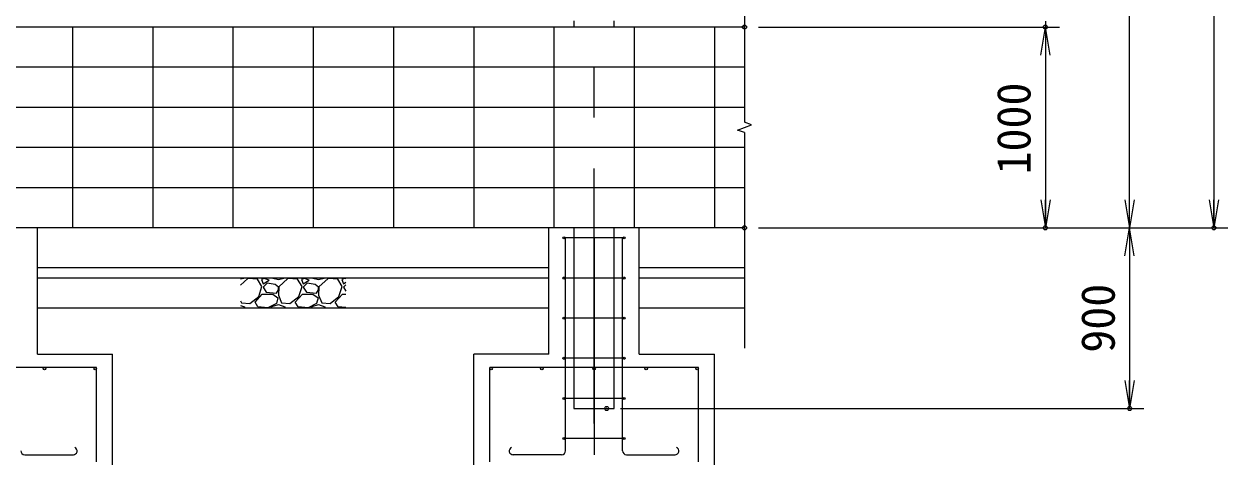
# Model space of a CAD drawing. Units: millimetres at full size. Extents: x -14700 to 14700, y -10395 to 10395.
# Drawn here: x -7414 to -1412, y -5773 to -3617 of the extents above; entities that cross this region are included whole.
import ezdxf
from ezdxf.enums import TextEntityAlignment as Align

# ---------------------------------------------------------------- set-up
doc = ezdxf.new("R2010")
doc.units = ezdxf.units.MM
doc.header["$LTSCALE"] = 40
doc.header["$PDMODE"] = 32
doc.header["$PDSIZE"] = 20
doc.linetypes.add('USER1', pattern=[50.8, 31.75, -6.35, 6.35, -6.35])
for name, color, linetype, lineweight in [('0-0_D-BMK', 2, 'USER1', 13), ('0-1_D-BGD', 7, 'Continuous', 18), ('0-2_D-STR-DIM', 7, 'Continuous', 13), ('0-3_D-DCR-HCH', 7, 'Continuous', 13), ('0-4_D-STR1', 1, 'Continuous', 18), ('0-5_D-STR3', 3, 'Continuous', 13), ('0-6_0', 7, 'Continuous', 18), ('0-B_D-STR4', 7, 'Continuous', 18)]:
    doc.layers.add(name, color=color, linetype=linetype, lineweight=lineweight)
doc.layers.add('0-7_Defpoints', color=253, linetype='Continuous')
doc.styles.add('ＭＳ ゴシック', font='')
doc.styles.get('ＭＳ ゴシック').set_extended_font_data('MS Gothic')

# ---------------------------------------------------------------- blocks, each defined once
blk = doc.blocks.new('_Open')
at = {"layer": '0-6_0'}
blk.add_line((-40, 6.67), (0, 0), dxfattribs=at)
blk.add_lwpolyline([(-40, -6.67), (0, 0), (-40, 0)], dxfattribs=at)

msp = doc.modelspace()

# ---------------------------------------------------------------- linework, layer by layer
at = {"layer": '0-0_D-BMK'}
msp.add_line((-4572.27, -5607.26), (-4572.27, 4576.52), dxfattribs=at)
at = {"layer": '0-1_D-BGD'}
for p, q in [((-3822.27, -3632.26), (-10772.27, -3632.26)), ((-7172.27, -3632.26), (-7172.27, -4632.26)), ((-6772.27, -3632.26), (-6772.27, -4632.26)), ((-6372.27, -3632.26), (-6372.27, -4632.26)), ((-5972.27, -3632.26), (-5972.27, -4632.26)), ((-5572.27, -3632.26), (-5572.27, -4632.26)), ((-5172.27, -3632.26), (-5172.27, -4632.26)), ((-4772.27, -3632.26), (-4772.27, -4632.26)), ((-4372.27, -3632.26), (-4372.27, -4632.26)), ((-3972.27, -3632.26), (-3972.27, -4632.26)), ((-3822.27, -3832.26), (-10772.27, -3832.26)), ((-3822.27, -4032.26), (-10772.27, -4032.26)), ((-3822.27, -4232.26), (-10772.27, -4232.26)), ((-3822.27, -4432.26), (-10772.27, -4432.26)), ((-3822.27, -4632.26), (-11297.27, -4632.26)), ((-4797.27, -4832.26), (-7347.27, -4832.26)), ((-3822.27, -4832.26), (-4347.27, -4832.26)), ((-4797.27, -4882.26), (-7347.27, -4882.26)), ((-3822.27, -4882.26), (-4347.27, -4882.26)), ((-4797.27, -5032.26), (-7347.27, -5032.26)), ((-3822.27, -5032.26), (-4347.27, -5032.26))]:
    msp.add_line(p, q, dxfattribs=at)
at = {"layer": '0-2_D-STR-DIM'}
for p, q in [((-1482.27, 4397.74), (-1482.27, -4632.26)), ((-1902.27, -4632.26), (-1902.27, 3397.74)), ((-3822.27, -2477.91), (-3822.27, -4106.6)), ((-3752.27, -3632.26), (-2252.27, -3632.26)), ((-3752.27, -3632.26), (-2252.27, -3632.26)), ((-2322.27, -3602.26), (-2322.27, -3632.26)), ((-2322.27, -3632.26), (-2322.27, -4632.26)), ((-2322.27, -3772.26), (-2322.27, -3912.26)), ((-3857.5, -4145.08), (-3787.02, -4119.43)), ((-3787.02, -4119.43), (-3822.26, -4106.61)), ((-3822.26, -4157.91), (-3857.5, -4145.08)), ((-3822.27, -4157.91), (-3822.27, -5232.26)), ((-3752.27, -4632.26), (-1832.27, -4632.26)), ((-3752.27, -4632.26), (-2252.27, -4632.26)), ((-3752.27, -4632.26), (-1832.27, -4632.26)), ((-3752.27, -4632.26), (-1412.27, -4632.26)), ((-1902.27, -4632.26), (-1902.27, -5532.26)), ((-4439.77, -5532.26), (-1832.27, -5532.26))]:
    msp.add_line(p, q, dxfattribs=at)
at = {"layer": '0-3_D-DCR-HCH'}
for p, q in [((-6334.77, -4887.09), (-6318.35, -4882.26)), ((-6298.18, -4884.45), (-6334.77, -4917.85)), ((-6250.18, -4888.45), (-6298.18, -4884.45)), ((-6228.18, -4924.45), (-6250.18, -4888.45)), ((-6216.18, -4884.45), (-6230.18, -4890.45)), ((-6230.18, -4890.45), (-6222.18, -4910.45)), ((-6222.18, -4910.45), (-6192.18, -4892.45)), ((-6202.18, -4908.45), (-6222.18, -4928.45)), ((-6192.18, -4892.45), (-6216.18, -4884.45)), ((-6162.18, -4914.45), (-6202.18, -4908.45)), ((-6174.02, -4882.26), (-6146.18, -4890.45)), ((-6146.18, -4928.45), (-6162.18, -4914.45)), ((-6146.18, -4890.45), (-6118.35, -4882.26)), ((-6098.18, -4884.45), (-6144.18, -4926.45)), ((-6050.18, -4888.45), (-6098.18, -4884.45)), ((-6028.18, -4924.45), (-6050.18, -4888.45)), ((-6016.18, -4884.45), (-6030.18, -4890.45)), ((-6030.18, -4890.45), (-6022.18, -4910.45)), ((-6022.18, -4910.45), (-5992.18, -4892.45)), ((-6002.18, -4908.45), (-6022.18, -4928.45)), ((-5992.18, -4892.45), (-6016.18, -4884.45)), ((-5962.18, -4914.45), (-6002.18, -4908.45)), ((-5974.02, -4882.26), (-5946.18, -4890.45)), ((-5946.18, -4928.45), (-5962.18, -4914.45)), ((-5946.18, -4890.45), (-5918.35, -4882.26)), ((-5898.18, -4884.45), (-5944.18, -4926.45)), ((-5850.18, -4888.45), (-5898.18, -4884.45)), ((-5828.18, -4924.45), (-5850.18, -4888.45)), ((-5816.18, -4884.45), (-5830.18, -4890.45)), ((-5830.18, -4890.45), (-5822.18, -4910.45)), ((-5822.18, -4910.45), (-5809.77, -4903)), ((-5809.77, -4916.04), (-5822.18, -4928.45)), ((-5809.77, -4886.59), (-5816.18, -4884.45)), ((-6262.18, -5002.45), (-6226.18, -4962.45)), ((-6244.18, -4974.45), (-6228.18, -4924.45)), ((-6226.18, -4962.45), (-6174.18, -4962.45)), ((-6222.18, -4928.45), (-6206.18, -4952.45)), ((-6206.18, -4952.45), (-6156.18, -4958.45)), ((-6174.18, -4962.45), (-6148.18, -4980.45)), ((-6156.18, -4958.45), (-6146.18, -4940.45)), ((-6148.18, -4980.45), (-6156.18, -5008.45)), ((-6144.18, -4926.45), (-6146.18, -4968.45)), ((-6146.18, -4940.45), (-6146.18, -4928.45)), ((-6146.18, -4968.45), (-6130.18, -5006.45)), ((-6088.18, -5008.45), (-6044.18, -4974.45)), ((-6062.18, -5002.45), (-6026.18, -4962.45)), ((-6044.18, -4974.45), (-6028.18, -4924.45)), ((-6026.18, -4962.45), (-5974.18, -4962.45)), ((-6022.18, -4928.45), (-6006.18, -4952.45)), ((-6006.18, -4952.45), (-5956.18, -4958.45)), ((-5974.18, -4962.45), (-5948.18, -4980.45)), ((-5956.18, -4958.45), (-5946.18, -4940.45)), ((-5948.18, -4980.45), (-5956.18, -5008.45)), ((-5944.18, -4926.45), (-5946.18, -4968.45)), ((-5946.18, -4940.45), (-5946.18, -4928.45)), ((-5946.18, -4968.45), (-5930.18, -5006.45)), ((-5888.18, -5008.45), (-5844.18, -4974.45)), ((-5862.18, -5002.45), (-5826.18, -4962.45)), ((-5844.18, -4974.45), (-5828.18, -4924.45)), ((-5826.18, -4962.45), (-5809.77, -4962.45)), ((-5822.18, -4928.45), (-5809.77, -4947.07)), ((-6334.77, -4995.56), (-6330.18, -5006.45)), ((-6334.77, -5018.73), (-6314.18, -5026.45)), ((-6314.18, -5026.45), (-6311.5, -5032.26)), ((-6248.18, -5026.45), (-6262.18, -5002.45)), ((-6198.18, -5030.45), (-6248.18, -5026.45)), ((-6156.18, -5008.45), (-6198.18, -5030.45)), ((-6181.53, -5032.26), (-6178.18, -5024.45)), ((-6178.18, -5024.45), (-6146.18, -5014.45)), ((-6146.18, -5014.45), (-6114.18, -5026.45)), ((-6130.18, -5006.45), (-6088.18, -5008.45)), ((-6114.18, -5026.45), (-6111.5, -5032.26)), ((-6048.18, -5026.45), (-6062.18, -5002.45)), ((-5998.18, -5030.45), (-6048.18, -5026.45)), ((-5956.18, -5008.45), (-5998.18, -5030.45)), ((-5981.53, -5032.26), (-5978.18, -5024.45)), ((-5978.18, -5024.45), (-5946.18, -5014.45)), ((-5946.18, -5014.45), (-5914.18, -5026.45)), ((-5930.18, -5006.45), (-5888.18, -5008.45)), ((-5914.18, -5026.45), (-5911.5, -5032.26)), ((-5848.18, -5026.45), (-5862.18, -5002.45)), ((-5809.77, -5029.52), (-5848.18, -5026.45))]:
    msp.add_line(p, q, dxfattribs=at)
msp.add_lwpolyline([(-6330.18, -5006.45), (-6288.18, -5008.45), (-6244.18, -4974.45)], dxfattribs=at)
at = {"layer": '0-4_D-STR1'}
for p, q in [((-4672.27, -3600.26), (-4672.27, -3632.26)), ((-4472.27, -3632.26), (-4472.27, -3600.26)), ((-4647.27, -5532.26), (-4497.27, -5532.26))]:
    msp.add_line(p, q, dxfattribs=at)
msp.add_lwpolyline([(-4672.27, -4632.26), (-4672.27, -5532.26), (-4472.27, -5532.26), (-4472.27, -4632.26)], dxfattribs=at)
at = {"layer": '0-5_D-STR3'}
for p, q in [((-4422.27, -4682.36), (-4722.27, -4682.36)), ((-4714.27, -5742.69), (-4714.27, -4682.36)), ((-4572.27, -4682.36), (-4572.27, -5762.69)), ((-4430.27, -5742.69), (-4430.27, -4682.36)), ((-4422.27, -4882.36), (-4722.27, -4882.36)), ((-4422.27, -5082.36), (-4722.27, -5082.36)), ((-7052.27, -5327.26), (-8092.27, -5327.26)), ((-7052.27, -5797.26), (-7052.27, -5327.26)), ((-4052.27, -5327.26), (-5092.27, -5327.26)), ((-5092.27, -5797.26), (-5092.27, -5327.26)), ((-4422.27, -5282.36), (-4722.27, -5282.36)), ((-4052.27, -5797.26), (-4052.27, -5327.26)), ((-4422.27, -5482.36), (-4722.27, -5482.36)), ((-4422.27, -5682.36), (-4722.27, -5682.36)), ((-7410.27, -5762.69), (-7167.26, -5762.69)), ((-4734.27, -5762.69), (-4977.28, -5762.69)), ((-4410.27, -5762.69), (-4167.26, -5762.69))]:
    msp.add_line(p, q, dxfattribs=at)
for centre, radius in [((-4722.27, -4682.36), 5), ((-4422.27, -4682.36), 5), ((-4722.27, -4882.36), 5), ((-4422.27, -4882.36), 5), ((-4722.27, -5082.36), 5), ((-4422.27, -5082.36), 5), ((-4722.27, -5282.36), 5), ((-4422.27, -5282.36), 5), ((-7312.27, -5333.76), 6.5), ((-7058.77, -5333.76), 6.5), ((-5085.77, -5333.76), 6.5), ((-4832.27, -5333.76), 6.5), ((-4572.27, -5333.76), 6.5), ((-4312.27, -5333.76), 6.5), ((-4058.77, -5333.76), 6.5), ((-4722.27, -5482.36), 5), ((-4422.27, -5482.36), 5), ((-4722.27, -5682.36), 5), ((-4422.27, -5682.36), 5)]:
    msp.add_circle(centre, radius, dxfattribs=at)
for centre, radius, start, end in [((-7410.27, -5742.69), 20, 180, 270), ((-7168.08, -5744.03), 18.68, 267.47455, 68.33411), ((-4976.45, -5744.03), 18.68, 111.66589, 272.52545), ((-4734.27, -5742.69), 20, 270, 0), ((-4410.27, -5742.69), 20, 180, 270), ((-4168.08, -5744.03), 18.68, 267.47455, 68.33411)]:
    msp.add_arc(centre, radius, start, end, dxfattribs=at)
at = {"layer": '0-7_Defpoints'}
for p in [(-3822.27, -3632.26), (-2322.27, -3632.26), (-3822.27, -4632.26), (-2322.27, -4632.26), (-1482.27, -4632.26), (-4509.77, -5532.26), (-1902.27, -5532.26)]:
    msp.add_point(p, dxfattribs=at)
at = {"layer": '0-B_D-STR4'}
for p, q in [((-7347.27, -5262.26), (-7347.27, -4632.26)), ((-4797.27, -5262.26), (-4797.27, -4632.26)), ((-4347.27, -5262.26), (-4347.27, -4632.26)), ((-7347.27, -5262.26), (-6972.27, -5262.26)), ((-6972.27, -5862.26), (-6972.27, -5262.26)), ((-5172.27, -5862.26), (-5172.27, -5262.26)), ((-4797.27, -5262.26), (-5172.27, -5262.26)), ((-4347.27, -5262.26), (-3972.27, -5262.26)), ((-3972.27, -5862.26), (-3972.27, -5262.26))]:
    msp.add_line(p, q, dxfattribs=at)

# ---------------------------------------------------------------- block references
at = {"layer": '0-2_D-STR-DIM', "xscale": 3.5, "yscale": 3.5}
for p, rotation in [((-2322.27, -3632.26), 90), ((-2322.27, -3632.26), 90), ((-2322.27, -4632.26), 270), ((-1902.27, -4632.26), 270), ((-1482.27, -4632.26), 270), ((-1902.27, -4632.26), 90), ((-1902.27, -5532.26), 270)]:
    msp.add_blockref('_Open', p, dxfattribs=dict(at, rotation=rotation))

# ---------------------------------------------------------------- texts
at = {"layer": '0-2_D-STR-DIM', "style": 'ＭＳ ゴシック'}
for s, p in [('1000', (-2345.89, -4366.48)), ('900', (-1925.89, -5254.24))]:
    msp.add_text(s, height=168.3, rotation=90, dxfattribs=at).set_placement(p, align=Align.BOTTOM_LEFT)

doc.saveas('drawing.dxf')
